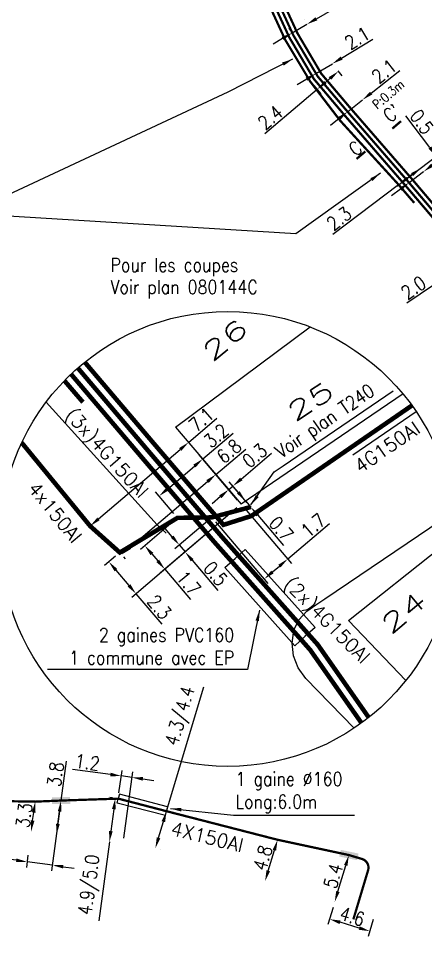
# Model space of a CAD drawing. Header units: millimetres. Extents: x 80000 to 81010, y 144000 to 145002.
# Drawn here: x 80423.6 to 80468.4, y 144387.9 to 144488.9 of the extents above; entities that cross this region are included whole.
import ezdxf
from ezdxf.enums import TextEntityAlignment as Align

# ---------------------------------------------------------------- set-up
doc = ezdxf.new("R2010")
doc.units = ezdxf.units.MM
doc.header["$PDMODE"] = 34
doc.linetypes.add('B_ST_AL', pattern=[2000, 1000, 1000])
doc.layers.get('0').update_dxf_attribs({"linetype": 'CONTINUOUS'})
doc.layers.get('Defpoints').update_dxf_attribs({"linetype": 'CONTINUOUS'})
for name, color, linetype in [('B_100', 3, 'CONTINUOUS'), ('B_300', 7, 'CONTINUOUS'), ('B_400', 7, 'CONTINUOUS'), ('BB08', 7, 'CONTINUOUS'), ('W0008', 7, 'CONTINUOUS'), ('W0100', 7, 'CONTINUOUS'), ('W0991', 7, 'CONTINUOUS')]:
    doc.layers.add(name, color=color, linetype=linetype)
doc.styles.add('M_ROMANS', font='ROMANS.shx', dxfattribs={"width": 0.75})
doc.styles.get("Standard").update_dxf_attribs({"font": 'romans.shx', "width": 0.85})
doc.dimstyles.get("Standard").update_dxf_attribs({"dimtxt": 1.5, "dimasz": 1.2, "dimexe": 0.625, "dimexo": 0.625, "dimgap": 0.25, "dimtad": 1, "dimdec": 1, "dimzin": 0, "dimdsep": 46, "dimtxsty": 'Standard', "dimcen": -0.5, "dimadec": 0, "dimazin": 0, "dimtfac": 1, "dimtdec": 1, "dimtmove": 0, "dimatfit": 3, "dimfxl": 0, "dimtolj": 1, "dimtzin": 0, "dimarcsym": 0})

# ---------------------------------------------------------------- blocks, each defined once
blk = doc.blocks.new('*D233')
at = {"layer": 'B_100', "color": 0, "linetype": 'Continuous', "lineweight": -2, "transparency": 16777216}
blk.add_line((80425.16, 144400.69), (80425.28, 144401.58), dxfattribs=at)
at = {"layer": 'B_100', "color": 0, "linetype": 'Continuous', "transparency": 16777216}
for points in [[(80425.08, 144401.6), (80425.48, 144401.55), (80425.44, 144402.77)], [(80424.96, 144400.71), (80425.36, 144400.66), (80425, 144399.5)]]:
    blk.add_solid(points, dxfattribs=at)
at = {"layer": 'Defpoints', "color": 0, "linetype": 'Continuous', "transparency": 16777216}
for p in [(80425.44, 144402.77), (80425.44, 144402.77), (80425, 144399.5)]:
    blk.add_point(p, dxfattribs=at)
at = {"layer": 'B_100', "color": 0, "linetype": 'Continuous', "transparency": 16777216, "insert": (80424.23, 144401.27), "char_height": 1.5, "attachment_point": 5, "rotation": 82.3343}
blk.add_mtext('\\A1;3.3', dxfattribs=at)
blk = doc.blocks.new('*D234')
at = {"layer": 'B_100', "color": 0, "linetype": 'Continuous', "lineweight": -2, "transparency": 16777216}
for p, q in [((80428.28, 144402.89), (80428.87, 144407.22)), ((80427.94, 144400.31), (80428.12, 144401.7))]:
    blk.add_line(p, q, dxfattribs=at)
at = {"layer": 'B_100', "color": 0, "linetype": 'Continuous', "transparency": 16777216}
for points in [[(80427.93, 144401.73), (80428.32, 144401.67), (80428.28, 144402.89)], [(80427.74, 144400.34), (80428.14, 144400.29), (80427.78, 144399.12)]]:
    blk.add_solid(points, dxfattribs=at)
at = {"layer": 'Defpoints', "color": 0, "linetype": 'Continuous', "transparency": 16777216}
for p in [(80428.28, 144402.89), (80428.28, 144402.89), (80427.78, 144399.12)]:
    blk.add_point(p, dxfattribs=at)
at = {"layer": 'B_100', "color": 0, "linetype": 'Continuous', "transparency": 16777216, "insert": (80427.67, 144405.78), "char_height": 1.5, "attachment_point": 5, "rotation": 82.3343}
blk.add_mtext('\\A1;3.8', dxfattribs=at)
blk = doc.blocks.new('*D237')
at = {"layer": 'B_100', "color": 0, "linetype": 'Continuous', "lineweight": -2, "transparency": 16777216}
for p, q in [((80428.2, 144402.27), (80427.25, 144395.17)), ((80423.36, 144396.32), (80417.93, 144397.05)), ((80424.65, 144396.89), (80424.47, 144395.54)), ((80427.33, 144395.78), (80424.55, 144396.16)), ((80428.52, 144395.62), (80429.71, 144395.46))]:
    blk.add_line(p, q, dxfattribs=at)
at = {"layer": 'B_100', "color": 0, "linetype": 'Continuous', "transparency": 16777216}
for points in [[(80423.39, 144396.52), (80423.34, 144396.12), (80424.55, 144396.16)], [(80428.54, 144395.82), (80428.49, 144395.43), (80427.33, 144395.78)]]:
    blk.add_solid(points, dxfattribs=at)
at = {"layer": 'Defpoints', "color": 0, "linetype": 'Continuous', "transparency": 16777216}
for p in [(80428.28, 144402.89), (80424.74, 144397.51), (80427.33, 144395.78)]:
    blk.add_point(p, dxfattribs=at)
at = {"layer": 'B_100', "color": 0, "linetype": 'Continuous', "transparency": 16777216, "insert": (80419.64, 144397.83), "char_height": 1.5, "attachment_point": 5, "rotation": 352.3343}
blk.add_mtext('\\A1;2.8', dxfattribs=at)
blk = doc.blocks.new('*D240')
at = {"layer": 'B_100', "color": 0, "linetype": 'Continuous', "lineweight": -2, "transparency": 16777216}
for p, q in [((80458.18, 144391.13), (80457.62, 144389.26)), ((80461.06, 144388.88), (80458.95, 144389.51)), ((80462.59, 144389.81), (80462.03, 144387.93))]:
    blk.add_line(p, q, dxfattribs=at)
at = {"layer": 'B_100', "color": 0, "linetype": 'Continuous', "transparency": 16777216}
for points in [[(80459.01, 144389.7), (80458.89, 144389.32), (80457.8, 144389.85)], [(80461.11, 144389.07), (80461, 144388.69), (80462.21, 144388.53)]]:
    blk.add_solid(points, dxfattribs=at)
at = {"layer": 'Defpoints', "color": 0, "linetype": 'Continuous', "transparency": 16777216}
for p in [(80458.36, 144391.73), (80462.77, 144390.41), (80457.8, 144389.85)]:
    blk.add_point(p, dxfattribs=at)
at = {"layer": 'B_100', "color": 0, "linetype": 'Continuous', "transparency": 16777216, "insert": (80460.29, 144390.15), "char_height": 1.5, "attachment_point": 5, "rotation": 343.2987}
blk.add_mtext('\\A1;4.6', dxfattribs=at)
blk = doc.blocks.new('*D241')
at = {"layer": 'B_100', "color": 0, "linetype": 'Continuous', "lineweight": -2, "transparency": 16777216}
blk.add_line((80451.06, 144395.18), (80451.73, 144397.43), dxfattribs=at)
at = {"layer": 'B_100', "color": 0, "linetype": 'Continuous', "transparency": 16777216}
for points in [[(80451.54, 144397.49), (80451.92, 144397.37), (80452.08, 144398.58)], [(80450.86, 144395.24), (80451.25, 144395.12), (80450.71, 144394.03)]]:
    blk.add_solid(points, dxfattribs=at)
at = {"layer": 'Defpoints', "color": 0, "linetype": 'Continuous', "transparency": 16777216}
for p in [(80452.08, 144398.58), (80452.08, 144398.58), (80450.71, 144394.03)]:
    blk.add_point(p, dxfattribs=at)
at = {"layer": 'B_100', "color": 0, "linetype": 'Continuous', "transparency": 16777216, "insert": (80450.44, 144396.59), "char_height": 1.5, "attachment_point": 5, "rotation": 73.2987}
blk.add_mtext('\\A1;4.8', dxfattribs=at)
blk = doc.blocks.new('*D242')
at = {"layer": 'B_100', "color": 0, "linetype": 'Continuous', "lineweight": -2, "transparency": 16777216}
blk.add_line((80458.71, 144392.88), (80459.57, 144395.76), dxfattribs=at)
at = {"layer": 'B_100', "color": 0, "linetype": 'Continuous', "transparency": 16777216}
for points in [[(80459.38, 144395.81), (80459.76, 144395.7), (80459.92, 144396.9)], [(80458.52, 144392.94), (80458.9, 144392.82), (80458.36, 144391.73)]]:
    blk.add_solid(points, dxfattribs=at)
at = {"layer": 'Defpoints', "color": 0, "linetype": 'Continuous', "transparency": 16777216}
for p in [(80459.92, 144396.9), (80459.92, 144396.9), (80458.36, 144391.73)]:
    blk.add_point(p, dxfattribs=at)
at = {"layer": 'B_100', "color": 0, "linetype": 'Continuous', "transparency": 16777216, "insert": (80458.18, 144394.61), "char_height": 1.5, "attachment_point": 5, "rotation": 73.2987}
blk.add_mtext('\\A1;5.4', dxfattribs=at)
blk = doc.blocks.new('*D635')
at = {"layer": 'B_100', "color": 0, "linetype": 'Continuous', "lineweight": -2, "transparency": 16777216}
for p, q in [((80468.82, 144474.65), (80466.18, 144478.14)), ((80465.2, 144470.42), (80470.04, 144474.07)), ((80468.63, 144472.38), (80470.34, 144473.67)), ((80469.84, 144473.3), (80469.54, 144473.7)), ((80470.56, 144472.34), (80471.29, 144471.38))]:
    blk.add_line(p, q, dxfattribs=at)
at = {"layer": 'B_100', "color": 0, "linetype": 'Continuous', "transparency": 16777216}
for points in [[(80468.98, 144474.78), (80468.66, 144474.53), (80469.54, 144473.7)], [(80470.72, 144472.46), (80470.41, 144472.22), (80469.84, 144473.3)]]:
    blk.add_solid(points, dxfattribs=at)
at = {"layer": 'Defpoints', "color": 0, "linetype": 'Continuous', "transparency": 16777216}
for p in [(80469.54, 144473.7), (80468.13, 144472.01), (80464.7, 144470.04)]:
    blk.add_point(p, dxfattribs=at)
at = {"layer": 'B_100', "color": 0, "linetype": 'Continuous', "transparency": 16777216, "insert": (80467.94, 144477.48), "char_height": 1.5, "attachment_point": 5, "rotation": 307.0541}
blk.add_mtext('\\A1;0.5', dxfattribs=at)
blk = doc.blocks.new('*D636')
at = {"layer": 'B_100', "color": 0, "linetype": 'Continuous', "lineweight": -2, "transparency": 16777216}
for p, q in [((80466.87, 144471.68), (80466.35, 144471.29)), ((80465.39, 144470.57), (80458.17, 144465.11))]:
    blk.add_line(p, q, dxfattribs=at)
at = {"layer": 'B_100', "color": 0, "linetype": 'Continuous', "transparency": 16777216}
for points in [[(80466.75, 144471.84), (80466.99, 144471.52), (80467.83, 144472.4)], [(80466.23, 144471.45), (80466.47, 144471.13), (80465.39, 144470.57)]]:
    blk.add_solid(points, dxfattribs=at)
at = {"layer": 'Defpoints', "color": 0, "linetype": 'Continuous', "transparency": 16777216}
for p in [(80467.83, 144472.4), (80465.39, 144470.57), (80465.39, 144470.57)]:
    blk.add_point(p, dxfattribs=at)
at = {"layer": 'B_100', "color": 0, "linetype": 'Continuous', "transparency": 16777216, "insert": (80458.84, 144466.87), "char_height": 1.5, "attachment_point": 5, "rotation": 37.0541}
blk.add_mtext('\\A1;2.3', dxfattribs=at)
blk = doc.blocks.new('*D637')
at = {"layer": 'B_100', "color": 0, "linetype": 'Continuous', "lineweight": -2, "transparency": 16777216}
for p, q in [((80458.7, 144483.1), (80459.16, 144482.55)), ((80457.84, 144482.25), (80457.34, 144481.82)), ((80456.43, 144481.05), (80450.69, 144476.17)), ((80456.05, 144481.49), (80456.83, 144480.57))]:
    blk.add_line(p, q, dxfattribs=at)
at = {"layer": 'B_100', "color": 0, "linetype": 'Continuous', "transparency": 16777216}
for points in [[(80457.71, 144482.4), (80457.97, 144482.1), (80458.76, 144483.03)], [(80457.21, 144481.98), (80457.47, 144481.67), (80456.43, 144481.05)]]:
    blk.add_solid(points, dxfattribs=at)
at = {"layer": 'Defpoints', "color": 0, "linetype": 'Continuous', "transparency": 16777216}
for p in [(80458.29, 144483.57), (80455.64, 144481.97), (80456.43, 144481.05)]:
    blk.add_point(p, dxfattribs=at)
at = {"layer": 'B_100', "color": 0, "linetype": 'Continuous', "transparency": 16777216, "insert": (80451.27, 144477.97), "char_height": 1.5, "attachment_point": 5, "rotation": 40.3967}
blk.add_mtext('\\A1;2.4', dxfattribs=at)
blk = doc.blocks.new('B_300_03')
at = {"color": 0, "linetype": 'Continuous'}
blk.add_solid([(-1, 0.75), (-1, 0), (1, 0.75), (1, 0)], dxfattribs=at)
at = {"color": 0, "linetype": 'Continuous', "style": 'M_ROMANS', "width": 0.75, "flags": 3}
for tag, p in [('DEF_LEG', (0, -4.25)), ('DEF_COUP', (0, -6.75)), ('DEF_TYPE', (0, -9.25))]:
    blk.add_attdef(tag, text='', height=1.2, dxfattribs=at).set_placement(p, align=Align.MIDDLE)
blk = doc.blocks.new('*D796')
at = {"layer": 'B_100', "color": 0, "linetype": 'Continuous', "lineweight": -2, "transparency": 16777216}
for p, q in [((80469.09, 144472.73), (80473.31, 144475.92)), ((80466.53, 144470.8), (80468.13, 144472.01)), ((80465.58, 144470.08), (80464.62, 144469.35))]:
    blk.add_line(p, q, dxfattribs=at)
at = {"layer": 'B_100', "color": 0, "linetype": 'Continuous', "transparency": 16777216}
for points in [[(80468.97, 144472.89), (80469.21, 144472.57), (80468.13, 144472.01)], [(80465.46, 144470.24), (80465.7, 144469.92), (80466.53, 144470.8)]]:
    blk.add_solid(points, dxfattribs=at)
at = {"layer": 'Defpoints', "color": 0, "linetype": 'Continuous', "transparency": 16777216}
for p in [(80468.13, 144472.01), (80468.13, 144472.01), (80466.53, 144470.8)]:
    blk.add_point(p, dxfattribs=at)
at = {"layer": 'B_100', "color": 0, "linetype": 'Continuous', "transparency": 16777216, "insert": (80471.44, 144475.76), "char_height": 1.5, "attachment_point": 5, "rotation": 37.0541}
blk.add_mtext('\\A1;2.0', dxfattribs=at)
blk = doc.blocks.new('*D798')
at = {"layer": 'B_100', "color": 0, "linetype": 'Continuous', "lineweight": -2, "transparency": 16777216}
for p, q in [((80462.36, 144480.64), (80465.51, 144483.14)), ((80459.78, 144478.59), (80461.42, 144479.9)), ((80458.84, 144477.84), (80457.9, 144477.1))]:
    blk.add_line(p, q, dxfattribs=at)
at = {"layer": 'B_100', "color": 0, "linetype": 'Continuous', "transparency": 16777216}
for points in [[(80462.24, 144480.8), (80462.49, 144480.49), (80461.42, 144479.9)], [(80458.71, 144478), (80458.96, 144477.68), (80459.78, 144478.59)]]:
    blk.add_solid(points, dxfattribs=at)
at = {"layer": 'Defpoints', "color": 0, "linetype": 'Continuous', "transparency": 16777216}
for p in [(80461.42, 144479.9), (80461.42, 144479.9), (80459.78, 144478.59)]:
    blk.add_point(p, dxfattribs=at)
at = {"layer": 'B_100', "color": 0, "linetype": 'Continuous', "transparency": 16777216, "insert": (80463.79, 144483.05), "char_height": 1.5, "attachment_point": 5, "rotation": 38.4551}
blk.add_mtext('\\A1;2.1', dxfattribs=at)
blk = doc.blocks.new('*D799')
at = {"layer": 'B_100', "color": 0, "linetype": 'Continuous', "lineweight": -2, "transparency": 16777216}
for p, q in [((80459.12, 144484.49), (80462.56, 144486.58)), ((80456.17, 144483.01), (80455.98, 144483.32)), ((80456.3, 144482.79), (80458.1, 144483.87)), ((80455.28, 144482.17), (80454.25, 144481.54))]:
    blk.add_line(p, q, dxfattribs=at)
at = {"layer": 'B_100', "color": 0, "linetype": 'Continuous', "transparency": 16777216}
for points in [[(80459.02, 144484.67), (80459.23, 144484.32), (80458.1, 144483.87)], [(80455.17, 144482.34), (80455.38, 144481.99), (80456.3, 144482.79)]]:
    blk.add_solid(points, dxfattribs=at)
at = {"layer": 'Defpoints', "color": 0, "linetype": 'Continuous', "transparency": 16777216}
for p in [(80458.1, 144483.87), (80458.1, 144483.87), (80456.49, 144482.48)]:
    blk.add_point(p, dxfattribs=at)
at = {"layer": 'B_100', "color": 0, "linetype": 'Continuous', "transparency": 16777216, "insert": (80460.84, 144486.7), "char_height": 1.5, "attachment_point": 5, "rotation": 31.1842}
blk.add_mtext('\\A1;2.1', dxfattribs=at)
blk = doc.blocks.new('*D800')
at = {"layer": 'B_100', "color": 0, "linetype": 'Continuous', "lineweight": -2, "transparency": 16777216}
for p, q in [((80456.35, 144488.81), (80459.91, 144490.89)), ((80453.67, 144487.25), (80455.31, 144488.21)), ((80454.99, 144488.75), (80454.99, 144488.75)), ((80453.49, 144487.55), (80453.35, 144487.79)), ((80452.63, 144486.65), (80451.6, 144486.04))]:
    blk.add_line(p, q, dxfattribs=at)
at = {"layer": 'B_100', "color": 0, "linetype": 'Continuous', "transparency": 16777216}
for points in [[(80456.24, 144488.98), (80456.45, 144488.64), (80455.31, 144488.21)], [(80452.53, 144486.82), (80452.73, 144486.48), (80453.67, 144487.25)]]:
    blk.add_solid(points, dxfattribs=at)
at = {"layer": 'Defpoints', "color": 0, "linetype": 'Continuous', "transparency": 16777216}
for p in [(80455.31, 144488.21), (80455.31, 144488.21), (80453.81, 144487.01)]:
    blk.add_point(p, dxfattribs=at)
at = {"layer": 'B_100', "color": 0, "linetype": 'Continuous', "transparency": 16777216, "insert": (80458.14, 144491.02), "char_height": 1.5, "attachment_point": 5, "rotation": 30.2263}
blk.add_mtext('\\A1;1.9', dxfattribs=at)
blk = doc.blocks.new('*D804')
at = {"layer": 'B_100', "color": 0, "linetype": 'Continuous', "lineweight": -2, "transparency": 16777216}
for p, q in [((80476.3, 144464.37), (80477.29, 144465.05)), ((80475.45, 144463.49), (80474.96, 144464.21)), ((80473.8, 144462.36), (80473.3, 144463.08)), ((80475.31, 144463.7), (80473.66, 144462.57)), ((80472.66, 144461.89), (80466.28, 144457.54))]:
    blk.add_line(p, q, dxfattribs=at)
at = {"layer": 'B_100', "color": 0, "linetype": 'Continuous', "transparency": 16777216}
for points in [[(80476.19, 144464.54), (80476.41, 144464.21), (80475.31, 144463.7)], [(80472.55, 144462.06), (80472.78, 144461.73), (80473.66, 144462.57)]]:
    blk.add_solid(points, dxfattribs=at)
at = {"layer": 'Defpoints', "color": 0, "linetype": 'Continuous', "transparency": 16777216}
for p in [(80475.31, 144463.7), (80475.8, 144462.97), (80474.15, 144461.85)]:
    blk.add_point(p, dxfattribs=at)
at = {"layer": 'B_100', "color": 0, "linetype": 'Continuous', "transparency": 16777216, "insert": (80467.03, 144459.26), "char_height": 1.5, "attachment_point": 5, "rotation": 34.291}
blk.add_mtext('\\A1;2.0', dxfattribs=at)
blk = doc.blocks.new('*D808')
at = {"layer": 'B_100', "color": 0, "linetype": 'Continuous', "lineweight": -2, "transparency": 16777216}
for p, q in [((80445.3, 144438.73), (80448.58, 144441.52)), ((80445.48, 144438.52), (80444.89, 144439.21)), ((80435.85, 144430.7), (80444.38, 144437.95)), ((80435.15, 144429.67), (80435.34, 144429.45))]:
    blk.add_line(p, q, dxfattribs=at)
at = {"layer": 'B_100', "color": 0, "linetype": 'Continuous', "transparency": 16777216}
for points in [[(80444.25, 144438.11), (80444.51, 144437.8), (80445.3, 144438.73)], [(80435.72, 144430.85), (80435.98, 144430.55), (80434.94, 144429.92)]]:
    blk.add_solid(points, dxfattribs=at)
at = {"layer": 'Defpoints', "color": 0, "linetype": 'Continuous', "transparency": 16777216}
for p in [(80445.88, 144438.04), (80434.74, 144430.15), (80434.94, 144429.92)]:
    blk.add_point(p, dxfattribs=at)
at = {"layer": 'B_100', "color": 0, "linetype": 'Continuous', "transparency": 16777216, "insert": (80446.75, 144441.28), "char_height": 1.5, "attachment_point": 5, "rotation": 40.3672}
blk.add_mtext('\\A1;6.8', dxfattribs=at)
blk = doc.blocks.new('*D809')
at = {"layer": 'B_100', "color": 0, "linetype": 'Continuous', "lineweight": -2, "transparency": 16777216}
for p, q in [((80447.61, 144435.05), (80439.21, 144427.91)), ((80440.61, 144433.56), (80437.01, 144430.5)), ((80438.26, 144429.99), (80438.91, 144429.23)), ((80439.69, 144428.31), (80442.51, 144424.99))]:
    blk.add_line(p, q, dxfattribs=at)
at = {"layer": 'B_100', "color": 0, "linetype": 'Continuous', "transparency": 16777216}
for points in [[(80438.42, 144430.12), (80438.11, 144429.86), (80437.49, 144430.9)], [(80439.06, 144429.36), (80438.76, 144429.1), (80439.69, 144428.31)]]:
    blk.add_solid(points, dxfattribs=at)
at = {"layer": 'Defpoints', "color": 0, "linetype": 'Continuous', "transparency": 16777216}
for p in [(80448.09, 144435.45), (80441.08, 144433.96), (80437.49, 144430.9)]:
    blk.add_point(p, dxfattribs=at)
at = {"layer": 'B_100', "color": 0, "linetype": 'Continuous', "transparency": 16777216, "insert": (80442.31, 144426.78), "char_height": 1.5, "attachment_point": 5, "rotation": 310.3672}
blk.add_mtext('\\A1;1.7', dxfattribs=at)
blk = doc.blocks.new('*D810')
at = {"layer": 'B_100', "color": 0, "linetype": 'Continuous', "lineweight": -2, "transparency": 16777216}
for p, q in [((80447.61, 144435.05), (80441.45, 144429.81)), ((80444.37, 144433.61), (80440.8, 144430.57)), ((80440.5, 144431.89), (80439.72, 144432.8)), ((80441.28, 144430.98), (80441.92, 144430.21)), ((80442.7, 144429.3), (80445.53, 144425.97))]:
    blk.add_line(p, q, dxfattribs=at)
at = {"layer": 'B_100', "color": 0, "linetype": 'Continuous', "transparency": 16777216}
for points in [[(80440.65, 144432.02), (80440.35, 144431.76), (80441.28, 144430.98)], [(80442.85, 144429.43), (80442.55, 144429.17), (80441.92, 144430.21)]]:
    blk.add_solid(points, dxfattribs=at)
at = {"layer": 'Defpoints', "color": 0, "linetype": 'Continuous', "transparency": 16777216}
for p in [(80448.09, 144435.45), (80444.85, 144434.01), (80441.28, 144430.98)]:
    blk.add_point(p, dxfattribs=at)
at = {"layer": 'B_100', "color": 0, "linetype": 'Continuous', "transparency": 16777216, "insert": (80445.27, 144427.82), "char_height": 1.5, "attachment_point": 5, "rotation": 310.3672}
blk.add_mtext('\\A1;0.5', dxfattribs=at)
blk = doc.blocks.new('*D811')
at = {"layer": 'B_100', "color": 0, "linetype": 'Continuous', "lineweight": -2, "transparency": 16777216}
for p, q in [((80447.61, 144435.05), (80436.05, 144425.22)), ((80434.27, 144429.74), (80433.07, 144428.72)), ((80434.32, 144428.21), (80435.74, 144426.54)), ((80436.52, 144425.62), (80439.35, 144422.29))]:
    blk.add_line(p, q, dxfattribs=at)
at = {"layer": 'B_100', "color": 0, "linetype": 'Continuous', "transparency": 16777216}
for points in [[(80434.47, 144428.34), (80434.17, 144428.08), (80433.54, 144429.13)], [(80435.9, 144426.67), (80435.59, 144426.41), (80436.52, 144425.62)]]:
    blk.add_solid(points, dxfattribs=at)
at = {"layer": 'Defpoints', "color": 0, "linetype": 'Continuous', "transparency": 16777216}
for p in [(80448.09, 144435.45), (80434.74, 144430.15), (80433.54, 144429.13)]:
    blk.add_point(p, dxfattribs=at)
at = {"layer": 'B_100', "color": 0, "linetype": 'Continuous', "transparency": 16777216, "insert": (80439.09, 144424.15), "char_height": 1.5, "attachment_point": 5, "rotation": 310.3672}
blk.add_mtext('\\A1;2.3', dxfattribs=at)
blk = doc.blocks.new('*D812')
at = {"layer": 'B_100', "color": 0, "linetype": 'Continuous', "lineweight": -2, "transparency": 16777216}
for p, q in [((80448.09, 144438.23), (80451.42, 144441.06)), ((80447.68, 144435.93), (80446.31, 144437.54)), ((80448.72, 144435.63), (80446.77, 144437.93)), ((80446.71, 144437.06), (80447.17, 144437.45)), ((80445.8, 144436.29), (80444.89, 144435.51))]:
    blk.add_line(p, q, dxfattribs=at)
at = {"layer": 'B_100', "color": 0, "linetype": 'Continuous', "transparency": 16777216}
for points in [[(80447.96, 144438.38), (80448.22, 144438.08), (80447.17, 144437.45)], [(80445.67, 144436.44), (80445.93, 144436.13), (80446.71, 144437.06)]]:
    blk.add_solid(points, dxfattribs=at)
at = {"layer": 'Defpoints', "color": 0, "linetype": 'Continuous', "transparency": 16777216}
for p in [(80447.17, 144437.45), (80448.09, 144435.45), (80449.13, 144435.15)]:
    blk.add_point(p, dxfattribs=at)
at = {"layer": 'B_100', "color": 0, "linetype": 'Continuous', "transparency": 16777216, "insert": (80449.56, 144440.8), "char_height": 1.5, "attachment_point": 5, "rotation": 40.3784}
blk.add_mtext('\\A1;0.3', dxfattribs=at)
blk = doc.blocks.new('*D813')
at = {"layer": 'B_100', "color": 0, "linetype": 'Continuous', "lineweight": -2, "transparency": 16777216}
for p, q in [((80447.77, 144436.75), (80446.99, 144437.67)), ((80448.54, 144435.84), (80449.13, 144435.15)), ((80449.91, 144434.24), (80452.74, 144430.91))]:
    blk.add_line(p, q, dxfattribs=at)
at = {"layer": 'B_100', "color": 0, "linetype": 'Continuous', "transparency": 16777216}
for points in [[(80447.92, 144436.88), (80447.61, 144436.63), (80448.54, 144435.84)], [(80450.06, 144434.37), (80449.75, 144434.11), (80449.13, 144435.15)]]:
    blk.add_solid(points, dxfattribs=at)
at = {"layer": 'Defpoints', "color": 0, "linetype": 'Continuous', "transparency": 16777216}
for p in [(80448.54, 144435.84), (80449.13, 144435.15), (80449.13, 144435.15)]:
    blk.add_point(p, dxfattribs=at)
at = {"layer": 'B_100', "color": 0, "linetype": 'Continuous', "transparency": 16777216, "insert": (80452.47, 144432.76), "char_height": 1.5, "attachment_point": 5, "rotation": 310.3784}
blk.add_mtext('\\A1;0.7', dxfattribs=at)
blk = doc.blocks.new('*D814')
at = {"layer": 'B_100', "color": 0, "linetype": 'Continuous', "lineweight": -2, "transparency": 16777216}
for p, q in [((80448.49, 144434.98), (80453.6, 144428.96)), ((80445.25, 144433.54), (80451.01, 144426.76)), ((80453.2, 144429.44), (80457.8, 144433.35)), ((80451.52, 144428.01), (80452.29, 144428.66))]:
    blk.add_line(p, q, dxfattribs=at)
at = {"layer": 'B_100', "color": 0, "linetype": 'Continuous', "transparency": 16777216}
for points in [[(80452.16, 144428.81), (80452.41, 144428.51), (80453.2, 144429.44)], [(80451.39, 144428.16), (80451.65, 144427.86), (80450.61, 144427.23)]]:
    blk.add_solid(points, dxfattribs=at)
at = {"layer": 'Defpoints', "color": 0, "linetype": 'Continuous', "transparency": 16777216}
for p in [(80448.09, 144435.45), (80444.85, 144434.01), (80450.61, 144427.23)]:
    blk.add_point(p, dxfattribs=at)
at = {"layer": 'B_100', "color": 0, "linetype": 'Continuous', "transparency": 16777216, "insert": (80456.01, 144433.14), "char_height": 1.5, "attachment_point": 5, "rotation": 40.3672}
blk.add_mtext('\\A1;1.7', dxfattribs=at)
blk = doc.blocks.new('*D815')
at = {"layer": 'B_100', "color": 0, "linetype": 'Continuous', "lineweight": -2, "transparency": 16777216}
for p, q in [((80443.86, 144440.43), (80447.19, 144443.26)), ((80447.69, 144435.92), (80443.45, 144440.9)), ((80439.97, 144437.13), (80442.94, 144439.65)), ((80440.68, 144434.44), (80438.65, 144436.82))]:
    blk.add_line(p, q, dxfattribs=at)
at = {"layer": 'B_100', "color": 0, "linetype": 'Continuous', "transparency": 16777216}
for points in [[(80442.81, 144439.8), (80443.07, 144439.5), (80443.86, 144440.43)], [(80439.84, 144437.28), (80440.1, 144436.97), (80439.06, 144436.35)]]:
    blk.add_solid(points, dxfattribs=at)
at = {"layer": 'Defpoints', "color": 0, "linetype": 'Continuous', "transparency": 16777216}
for p in [(80439.06, 144436.35), (80448.09, 144435.44), (80441.08, 144433.96)]:
    blk.add_point(p, dxfattribs=at)
at = {"layer": 'B_100', "color": 0, "linetype": 'Continuous', "transparency": 16777216, "insert": (80445.33, 144442.99), "char_height": 1.5, "attachment_point": 5, "rotation": 40.3672}
blk.add_mtext('\\A1;3.2', dxfattribs=at)
blk = doc.blocks.new('*D816')
at = {"layer": 'B_100', "color": 0, "linetype": 'Continuous', "lineweight": -2, "transparency": 16777216}
for p, q in [((80442.3, 144442.26), (80445.42, 144444.91)), ((80432.39, 144433.84), (80441.39, 144441.48))]:
    blk.add_line(p, q, dxfattribs=at)
at = {"layer": 'B_100', "color": 0, "linetype": 'Continuous', "transparency": 16777216}
for points in [[(80441.26, 144441.63), (80441.51, 144441.33), (80442.3, 144442.26)], [(80432.27, 144433.99), (80432.52, 144433.69), (80431.48, 144433.06)]]:
    blk.add_solid(points, dxfattribs=at)
at = {"layer": 'Defpoints', "color": 0, "linetype": 'Continuous', "transparency": 16777216}
for p in [(80442.3, 144442.26), (80431.48, 144433.06), (80431.48, 144433.06)]:
    blk.add_point(p, dxfattribs=at)
at = {"layer": 'B_100', "color": 0, "linetype": 'Continuous', "transparency": 16777216, "insert": (80443.7, 144444.76), "char_height": 1.5, "attachment_point": 5, "rotation": 40.3672}
blk.add_mtext('\\A1;7.1', dxfattribs=at)
blk = doc.blocks.new('*D1465')
at = {"layer": 'B_400', "color": 0, "linetype": 'Continuous', "lineweight": -2, "transparency": 16777216}
for p, q in [((80433.71, 144405.75), (80429.56, 144406.31)), ((80434.65, 144403.72), (80434.99, 144406.21)), ((80436.09, 144405.43), (80434.9, 144405.59)), ((80435.19, 144398.76), (80436.18, 144406.05)), ((80437.28, 144405.27), (80438.47, 144405.11))]:
    blk.add_line(p, q, dxfattribs=at)
at = {"layer": 'B_400', "color": 0, "linetype": 'Continuous', "transparency": 16777216}
for points in [[(80433.74, 144405.95), (80433.69, 144405.55), (80434.9, 144405.59)], [(80437.31, 144405.47), (80437.25, 144405.07), (80436.09, 144405.43)]]:
    blk.add_solid(points, dxfattribs=at)
at = {"layer": 'Defpoints', "color": 0, "linetype": 'Continuous', "transparency": 16777216}
for p in [(80436.09, 144405.43), (80434.57, 144403.1), (80435.11, 144398.14)]:
    blk.add_point(p, dxfattribs=at)
at = {"layer": 'B_400', "color": 0, "linetype": 'Continuous', "transparency": 16777216, "insert": (80431.18, 144407.1), "char_height": 1.5, "attachment_point": 5, "rotation": 352.3343}
blk.add_mtext('\\A1;1.2', dxfattribs=at)
blk = doc.blocks.new('*D1466')
at = {"layer": 'B_400', "color": 0, "linetype": 'Continuous', "lineweight": -2, "transparency": 16777216}
for p, q in [((80433.95, 144403.19), (80433.63, 144403.23)), ((80434.09, 144401.96), (80433.76, 144399.53)), ((80433.6, 144398.34), (80432.43, 144389.67))]:
    blk.add_line(p, q, dxfattribs=at)
at = {"layer": 'B_400', "color": 0, "linetype": 'Continuous', "transparency": 16777216}
for points in [[(80433.89, 144401.98), (80434.28, 144401.93), (80434.25, 144403.15)], [(80433.56, 144399.56), (80433.96, 144399.5), (80433.6, 144398.34)]]:
    blk.add_solid(points, dxfattribs=at)
at = {"layer": 'Defpoints', "color": 0, "linetype": 'Continuous', "transparency": 16777216}
for p in [(80434.57, 144403.1), (80433.6, 144398.34), (80433.6, 144398.34)]:
    blk.add_point(p, dxfattribs=at)
at = {"layer": 'B_400', "color": 0, "linetype": 'Continuous', "transparency": 16777216, "insert": (80431.56, 144393.6), "char_height": 1.5, "attachment_point": 5, "rotation": 82.3343}
blk.add_mtext('\\A1;4.9/5.0', dxfattribs=at)
blk = doc.blocks.new('*D1467')
at = {"layer": 'B_400', "color": 0, "linetype": 'Continuous', "lineweight": -2, "transparency": 16777216}
for p, q in [((80439.87, 144401.72), (80443.97, 144415.38)), ((80440.47, 144401.54), (80440.47, 144401.54)), ((80439, 144398.8), (80439.53, 144400.57)), ((80439.25, 144397.47), (80439.25, 144397.47))]:
    blk.add_line(p, q, dxfattribs=at)
at = {"layer": 'B_400', "color": 0, "linetype": 'Continuous', "transparency": 16777216}
for points in [[(80439.34, 144400.63), (80439.72, 144400.51), (80439.87, 144401.72)], [(80438.8, 144398.85), (80439.19, 144398.74), (80438.65, 144397.65)]]:
    blk.add_solid(points, dxfattribs=at)
at = {"layer": 'Defpoints', "color": 0, "linetype": 'Continuous', "transparency": 16777216}
for p in [(80439.87, 144401.72), (80438.65, 144397.65), (80438.65, 144397.65)]:
    blk.add_point(p, dxfattribs=at)
at = {"layer": 'B_400', "color": 0, "linetype": 'Continuous', "transparency": 16777216, "insert": (80441.55, 144412.14), "char_height": 1.5, "attachment_point": 5, "rotation": 73.2987}
blk.add_mtext('\\A1;4.3/4.4', dxfattribs=at)

msp = doc.modelspace()

# ---------------------------------------------------------------- linework, layer by layer
at = {"layer": 'B_100', "linetype": 'B_ST_AL', "flags": 128}
for points in [[(80473.77, 144461.52, 0.25, 0.25, 0), (80470.21, 144465.7, 0.25, 0.25, 0), (80466.15, 144470.47, 0.25, 0.25, 0), (80459.4, 144478.26, 0.25, 0.25, 0), (80456.07, 144482.2, 0.25, 0.25, 0), (80453.37, 144486.77, 0.25, 0.25, 0), (80450.58, 144492.81, 0.25, 0.25, 0), (80450.41, 144493.29, 0.25, 0.25, 0), (80449.16, 144500.1, 0.25, 0.25, 0), (80449.04, 144500.65, 0.25, 0.25, 0), (80448.2, 144504.62, 0.25, 0.25, 0), (80447.75, 144509.13, 0.25, 0.25, 0), (80447.71, 144510.52, 0.25, 0.25, 0), (80449.08, 144510.87, 0, 0, 0)], [(80510.37, 144427.77, 0.25, 0.25, 0), (80509.66, 144427.07, 0.25, 0.25, -0.402367), (80508.97, 144427.05, 0.25, 0.25, 0), (80506.45, 144429.39, 0.25, 0.25, 0), (80502.24, 144433.3, 0.25, 0.25, 0), (80497.93, 144437.11, 0.25, 0.25, 0), (80494.77, 144439.66, 0.25, 0.25, 0), (80490.78, 144443.54, 0.25, 0.25, 0), (80487.89, 144446.28, 0.25, 0.25, 0), (80484.03, 144449.51, 0.25, 0.25, -0.022582), (80484, 144449.54, 0.25, 0.25, 0), (80481.27, 144452.28, 0.25, 0.25, -0.099143), (80481.17, 144452.44, 0.25, 0.25, 0), (80480.08, 144455.08, 0.25, 0.25, 0.083984), (80479.91, 144455.37, 0.25, 0.25, 0), (80479.48, 144455.85, 0.25, 0.25, 0), (80474.71, 144461.22, 0.25, 0.25, 0), (80474.15, 144461.85, 0.25, 0.25, 0), (80470.59, 144466.02, 0.25, 0.25, 0), (80466.53, 144470.8, 0.25, 0.25, 0), (80459.78, 144478.59, 0.25, 0.25, 0), (80456.49, 144482.48, 0.25, 0.25, 0), (80453.81, 144487.01, 0.25, 0.25, 0), (80451.03, 144493.05, 0.25, 0.25, 0), (80450.9, 144493.41, 0.25, 0.25, 0), (80449.65, 144500.2, 0.25, 0.25, 0), (80449.53, 144500.78, 0.25, 0.25, 0), (80448.69, 144504.72, 0.25, 0.25, 0), (80448.26, 144509.16, 0.25, 0.25, 0), (80448.22, 144510.13, 0.25, 0.25, 0), (80449.19, 144510.38, 0, 0, 0)], [(80486.45, 144469.2, 0.25, 0.25, 0), (80485.4, 144468.55, 0.25, 0.25, 0), (80476.35, 144462.33, 0.25, 0.25, 0), (80475.13, 144461.94, 0.25, 0.25, -0.295696), (80474.61, 144462.09, 0.25, 0.25, 0), (80474.53, 144462.18, 0.25, 0.25, 0), (80470.97, 144466.34, 0.25, 0.25, 0), (80466.91, 144471.13, 0.25, 0.25, 0), (80460.16, 144478.91, 0.25, 0.25, 0), (80456.9, 144482.76, 0.25, 0.25, 0), (80454.25, 144487.25, 0.25, 0.25, 0), (80451.48, 144493.28, 0.25, 0.25, 0), (80451.38, 144493.54, 0.25, 0.25, 0), (80450.14, 144500.3, 0.25, 0.25, 0), (80450.01, 144500.9, 0.25, 0.25, 0), (80449.18, 144504.83, 0.25, 0.25, 0), (80448.76, 144509.17, 0.25, 0.25, 0), (80448.73, 144509.75, 0.25, 0.25, 0), (80449.33, 144509.89, 0, 0, 0)], [(80467.1, 144468.58, 0.25, 0.25, 0), (80465.39, 144470.57, 0.25, 0.25, 0), (80458.95, 144477.63, 0.25, 0.25, 0), (80455.67, 144481.92, 0.25, 0.25, 0), (80452.91, 144486.52, 0.25, 0.25, 0), (80450.13, 144492.57, 0.25, 0.25, 0), (80449.93, 144493.16, 0.25, 0.25, 0), (80448.67, 144500.01, 0.25, 0.25, 0), (80447.71, 144504.52, 0.25, 0.25, 0), (80447.03, 144507.71, 0.25, 0.25, 0), (80449.75, 144508.42, 0, 0, 0)]]:
    msp.add_lwpolyline(points, format="xyseb", dxfattribs=at)
at = {"layer": 'B_100', "color": 7, "linetype": 'Continuous', "const_width": 0.25, "flags": 128}
for points in [[(80464.69, 144476.74), (80465.65, 144477.56)], [(80460.76, 144473.41), (80461.73, 144474.23)]]:
    msp.add_lwpolyline(points, dxfattribs=at)
at = {"layer": 'B_100', "linetype": 'B_ST_AL', "const_width": 0.5, "flags": 128}
for points in [[(80462.1, 144412.02), (80456.5, 144420.02), (80455.44, 144421.21), (80445.9, 144431.94), (80437.67, 144441.55), (80430.12, 144450.44)], [(80466.85, 144446.31), (80449.19, 144434.16), (80446.13, 144433.19), (80438.43, 144442.19), (80430.88, 144451.08)], [(80461.3, 144411.42), (80455.67, 144419.44), (80454.69, 144420.55), (80445.15, 144431.28), (80436.91, 144440.9), (80429.38, 144449.76)], [(80430.69, 144446.67), (80428.65, 144449.04)], [(80449.13, 144435.15), (80444.85, 144434.01), (80441.08, 144433.96), (80434.74, 144430.15), (80431.48, 144433.06), (80423.96, 144442.22)]]:
    msp.add_lwpolyline(points, dxfattribs=at)
at = {"layer": 'B_100', "linetype": 'B_ST_AL', "const_width": 0.25, "flags": 128}
for points in [[(80459.92, 144396.9), (80452.08, 144398.58), (80439.87, 144401.72), (80434.57, 144403.1), (80428.28, 144402.89), (80425.44, 144402.77), (80416.25, 144402.92), (80401.09, 144402.7), (80396.1, 144402.66), (80394.7, 144402.65), (80387.12, 144402.78), (80384.19, 144402.74), (80380.39, 144402.63), (80379.24, 144402.42), (80370.62, 144401.83), (80364.43, 144402.06), (80356.4, 144402.67, 0.39999), (80355.34, 144401.79), (80354.91, 144398.35)], [(80460.41, 144389.83), (80462.03, 144395.23, 0.414214), (80461.36, 144396.47), (80459.92, 144396.9)]]:
    msp.add_lwpolyline(points, format="xyb", dxfattribs=at)
at = {"layer": 'B_100', "color": 7, "linetype": 'Continuous'}
msp.add_circle((80446.61, 144431.64), 25, dxfattribs=at)
at = {"layer": 'B_400', "color": 7, "linetype": 'CONTINUOUS'}
for p, q in [((80448.52, 144430.49), (80447.41, 144429.49)), ((80448.52, 144430.49), (80456.21, 144421.91)), ((80446.29, 144428.49), (80447.41, 144429.49)), ((80446.29, 144428.49), (80453.97, 144419.91)), ((80456.21, 144421.91), (80455.09, 144420.91)), ((80453.97, 144419.91), (80455.09, 144420.91)), ((80434.69, 144403.59), (80434.57, 144403.1)), ((80440, 144402.2), (80434.69, 144403.59)), ((80434.44, 144402.62), (80434.57, 144403.1)), ((80439.75, 144401.23), (80434.44, 144402.62)), ((80440, 144402.2), (80439.87, 144401.72)), ((80439.75, 144401.23), (80439.87, 144401.72))]:
    msp.add_line(p, q, dxfattribs=at)
at = {"layer": 'BB08'}
for p in [(80465.87, 144447.58), (80440.87, 144443.93)]:
    msp.add_line(p, (80448.09, 144435.45), dxfattribs=at)
at = {"layer": 'W0008'}
for points in [[(80438.83, 144433.19), (80426.63, 144446.68)], [(80460.34, 144440.89), (80467.32, 144445.65)], [(80460.49, 144410.85), (80455.17, 144416.31), (80454.33, 144417.46), (80453.82, 144418.79), (80453.67, 144420.2), (80453.87, 144421.6), (80454.43, 144422.76), (80455.3, 144423.69), (80456.29, 144424.41), (80457.26, 144425.05), (80471.43, 144434.62)], [(80438.83, 144433.21), (80439.83, 144432.26)]]:
    msp.add_lwpolyline(points, dxfattribs=at)
at = {"layer": 'W0100'}
msp.add_line((80440.87, 144443.93), (80455.65, 144454.95), dxfattribs=at)
msp.add_lwpolyline([(80466.17, 144416.08), (80459.86, 144422.68), (80470.02, 144430.73), (80471.61, 144431.64)], dxfattribs=at)

# ---------------------------------------------------------------- block references
at = {"layer": 'B_300', "linetype": 'ByBlock'}
for p, rotation in [((80428.28, 144403.26), 180.9177459169817), ((80460, 144397.27), 168.2783039778419)]:
    msp.add_blockref('B_300_03', p, dxfattribs=dict(at, rotation=rotation))

# ---------------------------------------------------------------- texts
at = {"layer": 'B_100', "linetype": 'Continuous', "width": 0.85}
for s, p in [('Pour les coupes', (80433.72, 144461.01)), ('Voir plan 080144C', (80433.72, 144458.58))]:
    msp.add_text(s, height=1.5, dxfattribs=at).set_placement(p)
at = {"layer": 'B_100', "linetype": 'Continuous'}
for s, rotation, p in [('(3x)4G150Al', 312.1205, (80433.26, 144441.03)), ('4G150Al', 34.5447, (80464.1, 144441.73)), ('4x150Al', 309.3997, (80427.62, 144434.56)), ('(2x)4G150Al', 314.6717, (80457.46, 144422.64)), ('4X150Al', 346.1674, (80444.34, 144398.9))]:
    msp.add_text(s, height=1.5, rotation=rotation, dxfattribs=at).set_placement(p, align=Align.MIDDLE)
at = {"layer": 'B_100', "linetype": 'Continuous', "insert": (80462.39, 144479.58), "char_height": 1, "width": 2.4568, "attachment_point": 1, "rotation": 40.3672}
msp.add_mtext('P:0.3m', dxfattribs=at)
at = {"layer": 'B_100', "color": 7, "linetype": 'Continuous', "char_height": 1.5, "attachment_point": 1, "rotation": 40.3672}
for s, insert, width in [("C'", (80463.5, 144478.46), 1.5095), ('C', (80459.71, 144474.76), 0.1669)]:
    msp.add_mtext(s, dxfattribs=dict(at, insert=insert, width=width))
at = {"layer": 'B_100', "linetype": 'Continuous', "insert": (80452.75, 144440.04), "char_height": 1.5, "attachment_point": 7, "rotation": 34.2749}
msp.add_mtext('Voir plan T240', dxfattribs=at)
at = {"layer": 'B_400', "linetype": 'Continuous', "char_height": 1.5}
for s, insert, attachment_point in [('2 gaines PVC160 \\P1 commune avec EP', (80447.31, 144417.85), 9), ('1 gaine %%C160\\PLong:6.0m', (80447.47, 144401.52), 7)]:
    msp.add_mtext(s, dxfattribs=dict(at, insert=insert, attachment_point=attachment_point))
at = {"layer": 'W0991', "linetype": 'Continuous', "width": 1.6}
for s, rotation, p in [('26', 40.0145, (80446.3, 144453.51)), ('25', 33.3856, (80455.68, 144446.77)), ('24', 39.8658, (80465.93, 144423.56))]:
    msp.add_text(s, height=2, rotation=rotation, dxfattribs=at).set_placement(p, align=Align.MIDDLE)

# ---------------------------------------------------------------- dimensions: what is measured, and where the dimension line sits
at = {"layer": 'B_100', "linetype": 'Continuous'}
for base, p1, p2, angle, picture, middle in [((80455.31, 144488.21), (80453.81, 144487.01), (80455.31, 144488.21), 210.2263, '*D800', (80458.65, 144490.15)), ((80458.1, 144483.87), (80456.49, 144482.48), (80458.1, 144483.87), 211.1842, '*D799', (80461.36, 144485.85)), ((80461.42, 144479.9), (80459.78, 144478.59), (80461.42, 144479.9), 218.4551, '*D798', (80464.41, 144482.27)), ((80469.54, 144473.7), (80468.13, 144472.01), (80464.7, 144470.04), 307.0541, '*D635', (80467.14, 144476.88)), ((80468.13, 144472.01), (80466.53, 144470.8), (80468.13, 144472.01), 217.0541, '*D796', (80472.04, 144474.96)), ((80475.31, 144463.7), (80474.15, 144461.85), (80475.8, 144462.97), 214.291, '*D804', (80467.59, 144458.43)), ((80428.28, 144402.89), (80427.78, 144399.12), (80428.28, 144402.89), 82.3343, '*D234', (80428.66, 144405.65)), ((80427.33, 144395.78), (80424.74, 144397.51), (80428.28, 144402.89), 352.3343, '*D237', (80419.5, 144396.84))]:
    dim = msp.add_linear_dim(base=base, p1=p1, p2=p2, angle=angle, dimstyle='Standard', dxfattribs=at)
    dim.commit()
    dim.dimension.update_dxf_attribs({"geometry": picture, "text_midpoint": middle, "dimtype": 160})
for base, p1, p2, angle, text, picture, middle in [((80456.43, 144481.05), (80458.29, 144483.57), (80455.64, 144481.97), 40.3967, '2.4', '*D637', (80451.92, 144477.21)), ((80465.39, 144470.57), (80467.83, 144472.4), (80465.39, 144470.57), 37.0541, '2.3', '*D636', (80459.44, 144466.07)), ((80431.48, 144433.06), (80442.3, 144442.26), (80431.48, 144433.06), 40.3672, '7.1', '*D816', (80444.35, 144444)), ((80439.06, 144436.35), (80448.09, 144435.44), (80441.08, 144433.96), 40.3672, '3.2', '*D815', (80445.98, 144442.23)), ((80434.94, 144429.92), (80445.88, 144438.04), (80434.74, 144430.15), 40.3672, '6.8', '*D808', (80447.4, 144440.52)), ((80447.17, 144437.45), (80448.09, 144435.45), (80449.13, 144435.15), 40.3784, '0.3', '*D812', (80450.21, 144440.04)), ((80449.13, 144435.15), (80448.54, 144435.84), (80449.13, 144435.15), 310.3784, '0.7', '*D813', (80451.71, 144432.11)), ((80433.54, 144429.13), (80448.09, 144435.45), (80434.74, 144430.15), 310.3672, '2.3', '*D811', (80438.33, 144423.5)), ((80437.49, 144430.9), (80448.09, 144435.45), (80441.08, 144433.96), 310.3672, '1.7', '*D809', (80441.55, 144426.13)), ((80441.28, 144430.98), (80448.09, 144435.45), (80444.85, 144434.01), 310.3672, '0.5', '*D810', (80444.51, 144427.18)), ((80450.61, 144427.23), (80448.09, 144435.45), (80444.85, 144434.01), 40.3672, '1.7', '*D814', (80456.66, 144432.38))]:
    dim = msp.add_linear_dim(base=base, p1=p1, p2=p2, angle=angle, text=text, dimstyle='Standard', dxfattribs=at)
    dim.commit()
    dim.dimension.update_dxf_attribs({"geometry": picture, "text_midpoint": middle, "dimtype": 160})
for base, p1, p2, angle, picture, middle in [((80425.44, 144402.77), (80425, 144399.5), (80425.44, 144402.77), 82.3343, '*D233', (80424.23, 144401.27)), ((80452.0754, 144398.5784), (80450.7103, 144394.0287), (80452.0754, 144398.5784), 73.2987, '*D241', (80450.435, 144396.5909)), ((80459.92, 144396.9), (80458.36, 144391.73), (80459.92, 144396.9), 73.2987, '*D242', (80458.18, 144394.61)), ((80457.8, 144389.85), (80462.77, 144390.41), (80458.36, 144391.73), 343.2987, '*D240', (80460.29, 144390.15))]:
    dim = msp.add_linear_dim(base=base, p1=p1, p2=p2, angle=angle, dimstyle='Standard', dxfattribs=at)
    dim.commit()
    dim.dimension.update_dxf_attribs({"geometry": picture, "text_midpoint": middle})
at = {"layer": 'B_400', "linetype": 'Continuous'}
for base, p1, p2, angle, text, picture, middle in [((80438.65, 144397.65), (80439.87, 144401.72), (80438.65, 144397.65), 73.2987, '4.3/4.4', '*D1467', (80442.88, 144411.74)), ((80433.6, 144398.34), (80434.57, 144403.1), (80433.6, 144398.34), 82.3343, '4.9/5.0', '*D1466', (80432.94, 144393.41))]:
    dim = msp.add_linear_dim(base=base, p1=p1, p2=p2, angle=angle, text=text, dimstyle='Standard', override={"dimfxl": 1.25}, dxfattribs=at)
    dim.commit()
    dim.dimension.update_dxf_attribs({"geometry": picture, "text_midpoint": middle, "dimtype": 160})
dim = msp.add_linear_dim(base=(80436.09, 144405.43), p1=(80434.57, 144403.1), p2=(80435.11, 144398.14), angle=172.3343, dimstyle='Standard', override={"dimfxl": 1.25}, dxfattribs=at)
dim.commit()
dim.dimension.update_dxf_attribs({"geometry": '*D1465', "text_midpoint": (80431.04, 144406.11), "dimtype": 160})

# ---------------------------------------------------------------- leaders
at = {"layer": 'B_100', "linetype": 'Continuous'}
for points in [[(80453.74, 144484.38), (80446.62, 144480.73), (80418, 144467.38)], [(80463.38, 144471.83), (80454.08, 144465.18), (80418, 144467.38)]]:
    msp.add_leader(points, dimstyle='Standard', override={"dimfxl": 1.25}, dxfattribs=at)
at = {"layer": 'B_100', "linetype": 'Continuous', "annotation_type": 0, "has_hookline": 1, "hookline_direction": 0, "text_width": 14.39, "horizontal_direction": (0.826346, 0.563163, 0)}
msp.add_leader([(80449.16, 144435.38), (80451.7, 144439.01), (80452.69, 144439.69)], dimstyle='Standard', override={"dimgap": 0.25, "dimtad": 1, "dimfxl": 1.25}, dxfattribs=at)
at = {"layer": 'B_400', "linetype": 'Continuous', "annotation_type": 0, "has_hookline": 1}
for points, override, hookline_direction, text_width in [([(80450.09, 144423.81), (80448.77, 144417.3), (80447.57, 144417.3)], {"dimgap": 0.25, "dimtad": 1, "dimfxl": 1.25}, 1, 20.52), ([(80440.31, 144402.01), (80447.22, 144401.27)], {"dimfxl": 1.25}, 0, 13.05)]:
    msp.add_leader(points, dimstyle='Standard', override=override, dxfattribs=dict(at, hookline_direction=hookline_direction, text_width=text_width))

doc.saveas('drawing.dxf')
